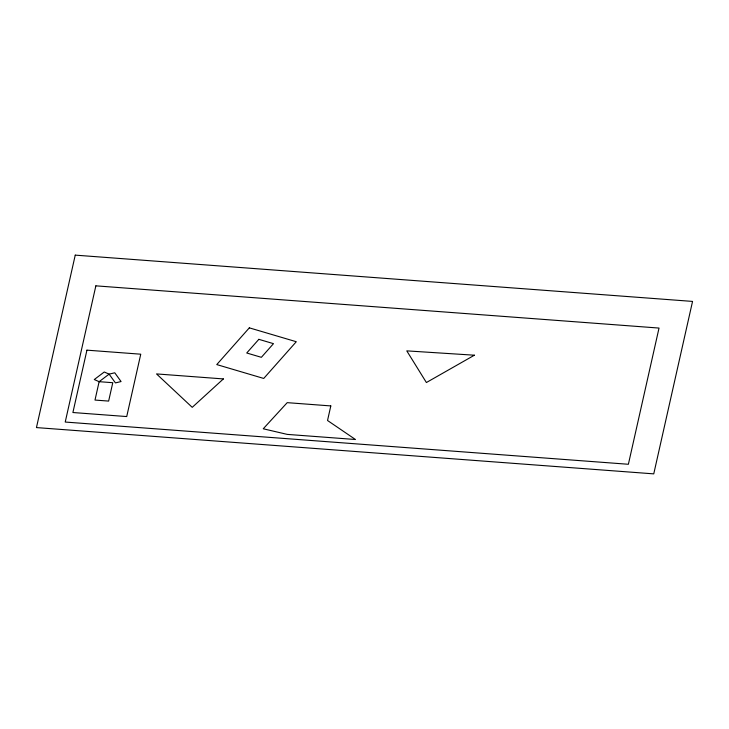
<?xml version="1.0" encoding="UTF-8"?>
<svg xmlns="http://www.w3.org/2000/svg" width="729" height="729" viewBox="0 0 729 729"><rect width="100%" height="100%" fill="white"/><g stroke="black" fill="none" stroke-linecap="round" stroke-linejoin="round"><path stroke-width="1.09" d="M75.242 255.132L36.45 427.586L653.758 473.868L692.55 301.414L75.242 255.132M95.864 285.841L65.227 422.045L628.38 464.273L659.025 328.068L95.864 285.841M86.933 350.157L72.9 412.523L126.718 416.56L140.752 354.194L86.933 350.157M99.126 381.677L94.998 400.066L108.639 401.087L112.776 382.707L99.126 381.677L94.269 379.536L104.256 372L109.113 374.141L115.428 382.907L121.069 381.549L114.754 372.783L109.113 374.141L99.126 381.677M330.811 405.925L327.531 420.496L355.47 439.505L287.253 434.393L263.242 428.78L287.217 402.654L330.811 405.925M249.327 327.85L216.768 364.582L263.725 378.451L296.284 341.719L249.327 327.85M258.85 339.331L246.73 353L261.365 357.319L273.475 343.66L258.85 339.331M223.375 378.925L192.228 407.338L156.516 373.913L223.375 378.925M474.397 355.205L426.392 382.534L406.782 350.868L474.397 355.205"/></g></svg>
